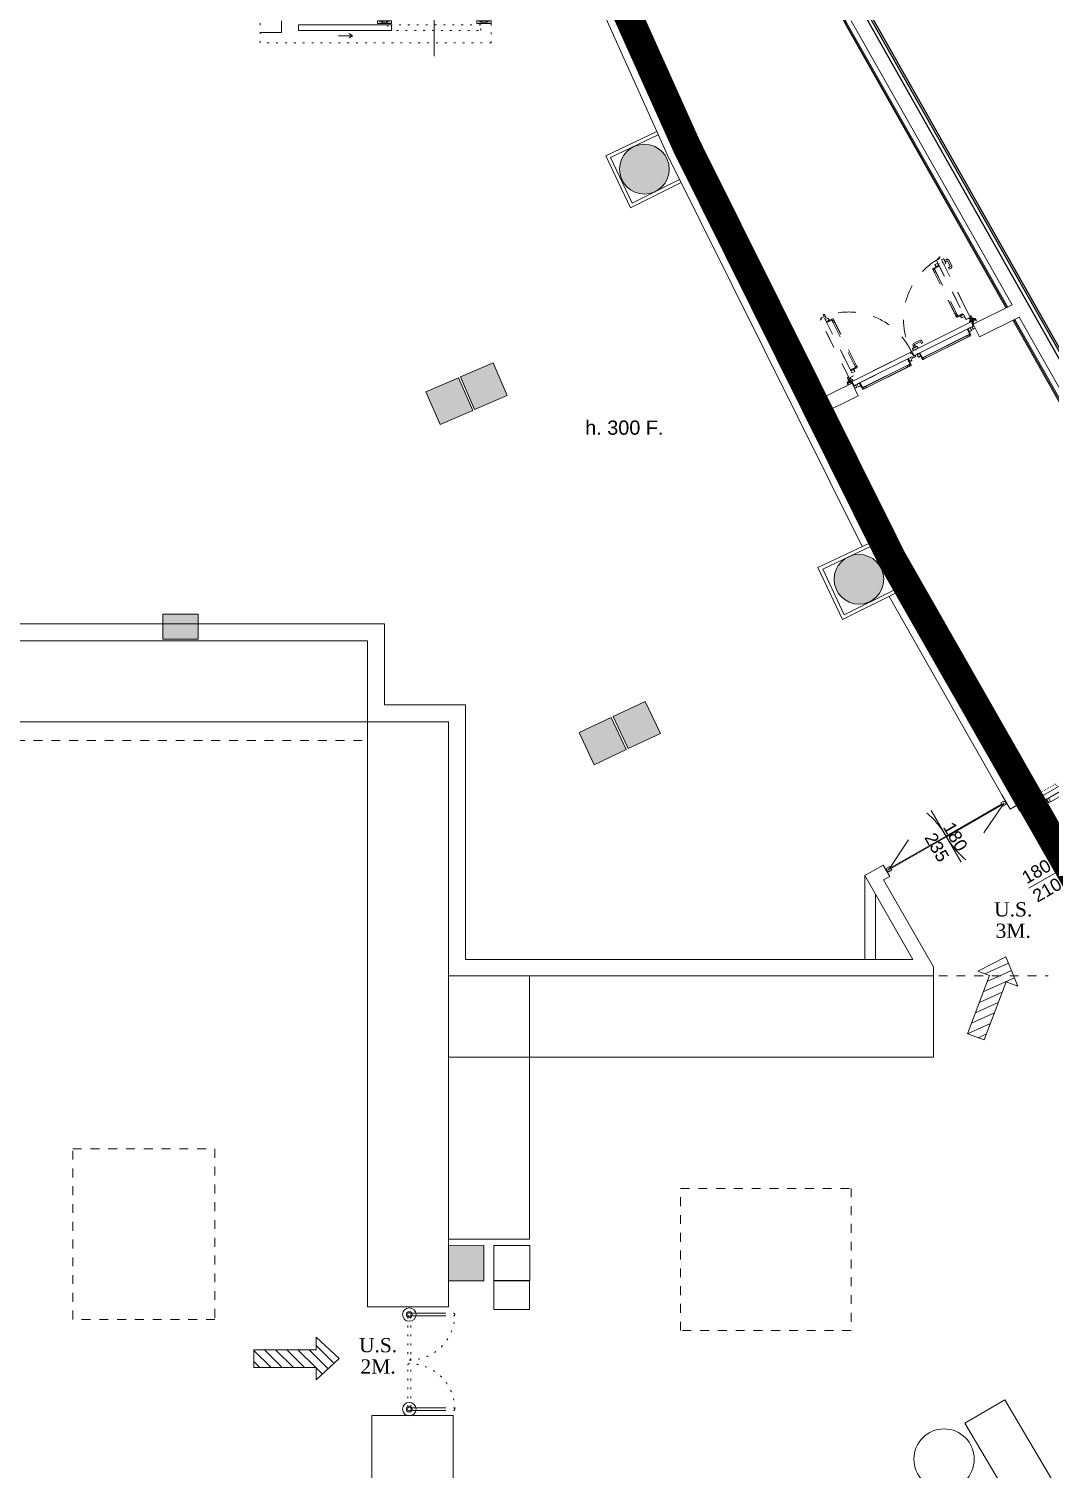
# Model space of a CAD drawing. Header units: centimetres. Extents: x 139057 to 200038, y 34824 to 80516.
# Drawn here: x 172080 to 173517, y 56038 to 58064 of the extents above; entities that cross this region are included whole.
import ezdxf
from ezdxf.enums import TextEntityAlignment as Align

# ---------------------------------------------------------------- set-up
doc = ezdxf.new("R2010")
doc.units = ezdxf.units.CM
doc.header["$LTSCALE"] = 100
for name, pattern in [('HIDDEN', [0.5, 0.25, -0.25]), ('HIDDEN3', [0.25, 0.125, -0.125]), ('HIDDEN4', [0.125, 0.025, -0.1]), ('TRATTEGGIATA', [0.75, 0.5, -0.25]), ('TRATTO-PUNTO', [1, 0.5, -0.25, 0, -0.25])]:
    doc.linetypes.add(name, pattern=pattern)
doc.layers.get('0').update_dxf_attribs({"lineweight": 0})
doc.layers.add('0.20 Cartongessi', color=70, linetype='Continuous')
doc.layers.add('_s_09_Perimetro_proprietà', color=40, linetype='Continuous')
for name, color, linetype, lineweight in [('410_STRUTTURE_001-AM_0', 7, 'Continuous', 0), ('430_TAVOLATI_001-AM_0', 3, 'Continuous', 0), ('437_RIVESTIMENTI_001-AM_0', 13, 'Continuous', 0), ('439_TESTI_SERRAMENTI_001-AM_0', 11, 'Continuous', 0), ('441_SERRAMENTI_001-AM_0', 1, 'Continuous', 0), ('446_TESTI_001-AM_0', 2, 'Continuous', 0), ('454_PROIEZIONI_001-AM_0', 61, 'Continuous', 0), ('461_LAYOUT_SCHEMATICO_001-AM_0', 11, 'Continuous', 0), ('481_SIMBOLI_VVF_001-AM_0', 7, 'Continuous', 0)]:
    doc.layers.add(name, color=color, linetype=linetype, lineweight=lineweight)
doc.styles.add('ROMANTIC', font='romantic.ttf')
doc.styles.get("Standard").update_dxf_attribs({"font": 'arial.ttf'})

# ---------------------------------------------------------------- blocks, each defined once
blk = doc.blocks.new('SALOON_180-(194)')
at = {"linetype": 'HIDDEN4', "ltscale": 20}
for p, q in [((3.8, 0), (89.6, 42.2)), ((190.2, 0), (104.4, -42.2))]:
    blk.add_line(p, q, dxfattribs=at)
for p, q in [((97, -42.2), (97, 41.8)), ((0, -2.8), (0, 2.8)), ((2.8, 0), (4.8, 0)), ((3.8, 1), (3.8, -1)), ((191.2, 0), (189.2, 0)), ((190.2, 1), (190.2, -1)), ((194, -2.8), (194, 2.8))]:
    blk.add_line(p, q)
for points in [[(7, 0.5), (7, 2.8), (2, 2.8), (0.5, 0), (2, -2.8), (7, -2.8), (7, -0.5)], [(187, 0.5), (187, 2.8), (192, 2.8), (193.5, 0), (192, -2.8), (187, -2.8), (187, -0.5)]]:
    blk.add_lwpolyline(points)
for points in [[(6, -0.5), (97, -0.5), (97, 0.5), (6, 0.5)], [(188, -0.5), (97, -0.5), (97, 0.5), (188, 0.5)]]:
    blk.add_lwpolyline(points, close=True)
for centre, start, end in [((-26.2, 0), 0, 20), ((220.2, 0), 180, 200)]:
    blk.add_arc(centre, 123.2, start, end, dxfattribs=at)
blk = doc.blocks.new('COPRITESTA1C')
for p, q in [((0, 0), (0, -10)), ((0, 0), (21, 0)), ((21, 0), (21, -15)), ((-1, -10), (-1, -20)), ((-1, -10), (0, -10)), ((-1, -20), (16, -20))]:
    blk.add_line(p, q)
at = {"linetype": 'TRATTEGGIATA', "ltscale": 10}
for p, q in [((19.5, 0), (19.5, -15)), ((-1, -18.5), (16, -18.5))]:
    blk.add_line(p, q, dxfattribs=at)
blk.add_arc((16, -15), 3.5, 270, 0, dxfattribs=at)
blk.add_arc((16, -15), 5, 270, 0)
blk = doc.blocks.new('COPRITESTA2C')
for p, q in [((0, 0), (44, 0)), ((0, 0), (0, -10)), ((44, 0), (44, -15)), ((-1, -10), (-1, -20)), ((-1, -10), (0, -10)), ((-1, -20), (39, -20))]:
    blk.add_line(p, q)
at = {"linetype": 'TRATTEGGIATA', "ltscale": 10}
for p, q in [((42.5, 0), (42.5, -15)), ((-1, -18.5), (39, -18.5))]:
    blk.add_line(p, q, dxfattribs=at)
blk.add_arc((39, -15), 5, 270, 0)
blk.add_arc((39, -15), 3.5, 270, 0, dxfattribs=at)
blk = doc.blocks.new('M10.2af_190')
at = {"linetype": 'Continuous', "ltscale": 10}
for p, q in [((-12, 0), (6, 0)), ((5, 84), (33, 84)), ((5, 82), (5, 84)), ((33, 82), (5, 82)), ((5, 6), (5, 47)), ((7, 2), (5, 5)), ((6, 47), (6, 6)), ((7, 6), (8, 3)), ((8, 50), (33, 50)), ((33, 48), (8, 48)), ((59, 46), (12, 46)), ((12, 46), (12, -4)), ((59, 45), (13, 45)), ((13, 45), (13, -5)), ((35, 51), (35, 80)), ((36, 80), (36, 51)), ((947, 46), (48, 46)), ((947, 45), (49, 45)), ((979, 68), (927, 68)), ((927, 68), (927, 48)), ((934, 48), (927, 48)), ((978, 68), (928, 68)), ((928, 68), (928, 49)), ((933, 49), (928, 49)), ((934, 54), (933, 54)), ((933, 54), (933, 49)), ((935, 62), (934, 62)), ((934, 50), (934, 62)), ((934, 54), (934, 48)), ((954, 50), (934, 50)), ((935, 51), (935, 62)), ((954, 51), (935, 51)), ((947, 46), (947, -4)), ((947, 45), (947, -5)), ((954, 20), (954, 51)), ((954, 21), (954, 50)), ((954, -3), (954, 14)), ((954, -3), (954, 14)), ((978, 68), (978, 45)), ((978, 45), (1614, 45)), ((979, 68), (979, 46)), ((979, 46), (1614, 46)), ((1554, 46), (1888, 46)), ((1554, 45), (1887, 45)), ((1864, 80), (1864, 51)), ((1865, 51), (1865, 80)), ((1895, 84), (1867, 84)), ((1867, 82), (1895, 82)), ((1867, 82), (1895, 82)), ((1892, 50), (1867, 50)), ((1867, 48), (1892, 48)), ((1887, 45), (1887, -5)), ((1888, 46), (1888, -4)), ((1894, 6), (1892, 3)), ((1893, 2), (1895, 5)), ((1894, 47), (1894, 6)), ((1912, 0), (1894, 0)), ((1895, 82), (1895, 84)), ((1895, 6), (1895, 47)), ((1913, 0), (1912, 0)), ((-59, -19), (-59, 0)), ((-59, 0), (-57, 0)), ((-57, 0), (-57, -19)), ((-56, -20), (-17, -20)), ((-17, -21), (-56, -21)), ((-15, -19), (-15, -3)), ((-14, -19), (-14, -3)), ((6, -2), (-12, -2)), ((-8, -3), (-8, -21)), ((-8, -3), (8, -3)), ((-8, -21), (194, -21)), ((-7, -4), (-7, -21)), ((-7, -4), (8, -4)), ((-7, -21), (193, -21)), ((-5, -4), (-5, -20)), ((12, -4), (-5, -4)), ((-4, -20), (-5, -20)), ((-4, -5), (-4, -20)), ((13, -5), (-4, -5)), ((8, -3), (8, -4)), ((159, -21), (967, -21)), ((159, -21), (967, -21)), ((964, -4), (947, -4)), ((964, -5), (947, -5)), ((952, -3), (967, -3)), ((952, -3), (952, -4)), ((952, -4), (967, -4)), ((975, -3), (954, -3)), ((974, -3), (954, -3)), ((964, -4), (964, -20)), ((964, -5), (964, -20)), ((964, -20), (964, -20)), ((967, -3), (967, -21)), ((967, -4), (967, -21)), ((974, -21), (974, -3)), ((1554, -21), (974, -21)), ((975, -21), (975, -3)), ((1553, -21), (975, -21)), ((1907, -21), (1089, -21)), ((1908, -21), (1540, -21)), ((1887, -5), (1904, -5)), ((1888, -4), (1905, -4)), ((1908, -3), (1893, -3)), ((1893, -3), (1893, -4)), ((1907, -4), (1893, -4)), ((1894, -2), (1912, -2)), ((1904, -5), (1904, -20)), ((1905, -4), (1905, -20)), ((1907, -4), (1907, -21)), ((1908, -3), (1908, -21)), ((1914, -19), (1914, -3)), ((1915, -19), (1915, -3)), ((1956, -20), (1917, -20)), ((1917, -21), (1956, -21)), ((1959, 0), (1957, 0)), ((1957, 0), (1957, -19)), ((1959, -19), (1959, 0))]:
    blk.add_line(p, q, dxfattribs=at)
at = {"ltscale": 10}
for p, q in [((-1, 0), (0, 0)), ((0, 1), (0, 0)), ((866, 46), (901, 46)), ((1036, 46), (1001, 46)), ((1900, 1), (1900, 0)), ((1901, 0), (1900, 0)), ((847, -21), (847, -51)), ((847, -21), (919, -21)), ((847, -21), (919, -21)), ((847, -51), (919, -51)), ((852, -56), (914, -56)), ((919, -21), (919, -51))]:
    blk.add_line(p, q, dxfattribs=at)
at = {"linetype": 'Continuous'}
for p, q in [((61, 46), (61, 90)), ((61, 46), (96, 46)), ((63, 46), (63, 89)), ((95, 46), (95, 89)), ((96, 46), (96, 90)), ((98, 58), (98, 140)), ((100, 56), (107, 56)), ((108, 150), (122, 150)), ((109, 123), (109, 116)), ((109, 58), (109, 116)), ((119, 125), (122, 125)), ((122, 150), (840, 150)), ((122, 125), (122, 150)), ((122, 125), (122, 150)), ((122, 148), (840, 148)), ((122, 148), (156, 148)), ((122, 128), (156, 128)), ((840, 127), (122, 127)), ((840, 125), (122, 125)), ((156, 128), (156, 148)), ((806, 128), (806, 148)), ((840, 148), (806, 148)), ((840, 128), (806, 128)), ((854, 150), (840, 150)), ((840, 125), (840, 150)), ((840, 125), (840, 150)), ((843, 125), (840, 125)), ((853, 123), (853, 116)), ((853, 58), (853, 116)), ((862, 56), (855, 56)), ((864, 58), (864, 140)), ((866, 46), (866, 90)), ((867, 46), (867, 89)), ((899, 46), (899, 89)), ((901, 46), (901, 90)), ((948, 31), (947, 31)), ((948, 7), (947, 7)), ((948, 31), (948, 7)), ((948, 31), (948, 31)), ((948, 27), (958, 17)), ((948, 27), (948, 27)), ((948, 17), (959, 17)), ((948, 14), (959, 14)), ((959, 17), (959, 14)), ((1001, 46), (1001, 90)), ((1003, 46), (1003, 89)), ((1035, 46), (1035, 89)), ((1036, 46), (1036, 90)), ((1038, 58), (1038, 140)), ((1040, 56), (1047, 56)), ((1048, 150), (1062, 150)), ((1049, 123), (1049, 116)), ((1049, 58), (1049, 116)), ((1059, 125), (1062, 125)), ((1780, 150), (1062, 150)), ((1062, 125), (1062, 150)), ((1062, 125), (1062, 150)), ((1780, 148), (1062, 148)), ((1062, 148), (1096, 148)), ((1062, 128), (1096, 128)), ((1062, 127), (1780, 127)), ((1062, 125), (1780, 125)), ((1096, 128), (1096, 148)), ((1780, 148), (1746, 148)), ((1746, 128), (1746, 148)), ((1780, 128), (1746, 128)), ((1794, 150), (1780, 150)), ((1780, 125), (1780, 150)), ((1780, 125), (1780, 150)), ((1783, 125), (1780, 125)), ((1793, 123), (1793, 116)), ((1793, 58), (1793, 116)), ((1802, 56), (1795, 56)), ((1804, 58), (1804, 140)), ((1806, 46), (1806, 90)), ((1841, 46), (1806, 46)), ((1807, 46), (1807, 89)), ((1839, 46), (1839, 89)), ((1841, 46), (1841, 90)), ((-24, -44), (-26, -44)), ((-25, -45), (-25, -42)), ((-25, -45), (-25, -42)), ((776, -60), (753, -60)), ((753, -60), (753, -83)), ((776, -60), (776, -83)), ((865, -90), (783, -90)), ((865, -113), (783, -113)), ((872, -57), (872, -83)), ((873, -56), (894, -56)), ((895, -57), (895, -83)), ((1924, -44), (1926, -44)), ((1925, -45), (1925, -42))]:
    blk.add_line(p, q, dxfattribs=at)
at = {"linetype": 'TRATTO-PUNTO'}
for p, q in [((883, 36), (883, 56)), ((883, -31), (883, -11))]:
    blk.add_line(p, q, dxfattribs=at)
for p, q in [((947, 42), (947, -1)), ((-37, -22), (-55, -22)), ((-55, -25), (-55, -22)), ((-37, -25), (-55, -25)), ((-37, -25), (-53, -25)), ((-53, -25), (-53, -28)), ((-38, -28), (-53, -28)), ((-36, -32), (-38, -28)), ((-33, -32), (-36, -26)), ((-34, -31), (-36, -26)), ((-34, -31), (-36, -26)), ((-30, -31), (-33, -24)), ((-20, -31), (-16, -24)), ((-17, -32), (-14, -26)), ((-17, -34), (-14, -26)), ((-17, -32), (-14, -26)), ((-15, -36), (-11, -28)), ((-13, -22), (30, -22)), ((-13, -25), (28, -25)), ((-13, -25), (30, -25)), ((-11, -28), (28, -28)), ((28, -25), (28, -28)), ((30, -25), (30, -22)), ((1913, -22), (1870, -22)), ((1872, -25), (1872, -22)), ((1913, -25), (1872, -25)), ((1913, -25), (1872, -25)), ((1872, -25), (1872, -28)), ((1912, -28), (1872, -28)), ((1915, -36), (1912, -28)), ((1917, -32), (1914, -26)), ((1918, -34), (1914, -26)), ((1917, -32), (1914, -26)), ((1920, -31), (1917, -24)), ((1930, -31), (1934, -24)), ((1933, -32), (1936, -26)), ((1934, -31), (1936, -26)), ((1934, -31), (1936, -26)), ((1937, -22), (1956, -22)), ((1937, -25), (1956, -25)), ((1937, -25), (1954, -25)), ((1937, -32), (1939, -28)), ((1939, -28), (1954, -28)), ((1954, -25), (1954, -28)), ((1956, -25), (1956, -22))]:
    blk.add_line(p, q)
at = {"linetype": 'HIDDEN', "ltscale": 10}
for p, q in [((-17, -53), (-10, -57)), ((-15, -51), (-7, -55)), ((-14, -51), (-7, -55)), ((-13, -52), (-7, -55)), ((-12, -49), (-6, -52)), ((-10, -57), (-10, -97)), ((-7, -97), (-10, -97)), ((-7, -56), (-7, -97)), ((-6, -56), (-6, -99)), ((-6, -99), (-3, -99)), ((-3, -56), (-3, -99)), ((15, -61), (-3, -61)), ((-3, -61), (-3, -262)), ((14, -62), (-2, -62)), ((-2, -62), (-2, -262)), ((14, -64), (-1, -64)), ((-1, -64), (-1, -64)), ((14, -64), (-1, -64)), ((14, -62), (14, -76)), ((14, -81), (14, -64)), ((14, -82), (14, -64)), ((15, -76), (14, -76)), ((64, -81), (14, -81)), ((63, -82), (14, -82)), ((15, -61), (15, -76)), ((63, -128), (63, -82)), ((63, -1015), (63, -117)), ((64, -127), (64, -81)), ((64, -1016), (64, -117)), ((64, -130), (64, -165)), ((64, -130), (109, -130)), ((64, -131), (108, -131)), ((64, -163), (108, -163)), ((64, -165), (109, -165)), ((74, -168), (74, -175)), ((76, -166), (158, -166)), ((76, -177), (134, -177)), ((142, -177), (134, -177)), ((144, -187), (144, -190)), ((144, -190), (168, -190)), ((144, -191), (168, -191)), ((144, -908), (144, -191)), ((146, -190), (146, -224)), ((146, -908), (146, -191)), ((166, -190), (166, -224)), ((167, -191), (167, -908)), ((168, -176), (168, -190)), ((168, -191), (168, -908)), ((1732, -174), (1732, -188)), ((1756, -188), (1732, -188)), ((1756, -189), (1732, -189)), ((1732, -189), (1732, -907)), ((1734, -188), (1734, -222)), ((1734, -189), (1734, -907)), ((1824, -164), (1742, -164)), ((1754, -188), (1754, -222)), ((1755, -907), (1755, -189)), ((1756, -185), (1756, -188)), ((1756, -907), (1756, -189)), ((1758, -175), (1766, -175)), ((1824, -175), (1766, -175)), ((1836, -128), (1791, -128)), ((1836, -163), (1791, -163)), ((1836, -129), (1792, -129)), ((1836, -161), (1792, -161)), ((1826, -166), (1826, -173)), ((1836, -81), (1886, -81)), ((1836, -415), (1836, -81)), ((1836, -128), (1836, -163)), ((1837, -82), (1887, -82)), ((1837, -414), (1837, -82)), ((1885, -61), (1903, -61)), ((1885, -61), (1885, -76)), ((1885, -76), (1886, -76)), ((1886, -62), (1902, -62)), ((1886, -62), (1886, -76)), ((1886, -64), (1902, -64)), ((1886, -81), (1886, -64)), ((1887, -64), (1902, -64)), ((1887, -82), (1887, -64)), ((1902, -62), (1902, -993)), ((1902, -64), (1902, -64)), ((1903, -61), (1903, -994)), ((1904, -56), (1904, -99)), ((1907, -97), (1904, -97)), ((1913, -49), (1906, -52)), ((1915, -51), (1907, -55)), ((1914, -51), (1907, -55)), ((1914, -52), (1907, -55)), ((1907, -56), (1907, -97)), ((1907, -56), (1907, -97)), ((1907, -97), (1910, -97)), ((1917, -53), (1910, -57)), ((1910, -57), (1910, -97)), ((-3, -228), (-3, -1036)), ((-2, -227), (-2, -1035)), ((146, -224), (166, -224)), ((1754, -222), (1734, -222)), ((1836, -989), (1836, -355)), ((1837, -990), (1837, -355)), ((-94, -933), (-94, -852)), ((-71, -933), (-71, -852)), ((-41, -822), (-64, -822)), ((-41, -845), (-64, -845)), ((-39, -940), (-64, -940)), ((-39, -963), (-64, -963)), ((-41, -845), (-41, -822)), ((-38, -921), (-38, -983)), ((-38, -941), (-38, -962)), ((-33, -916), (-33, -988)), ((-3, -916), (-33, -916)), ((-3, -988), (-33, -988)), ((-13, -952), (7, -952)), ((-3, -916), (-3, -988)), ((-3, -916), (-3, -988)), ((54, -952), (74, -952)), ((64, -934), (64, -969)), ((64, -934), (109, -934)), ((64, -936), (108, -936)), ((64, -968), (108, -968)), ((64, -969), (109, -969)), ((74, -931), (74, -924)), ((76, -922), (134, -922)), ((76, -933), (158, -933)), ((142, -922), (134, -922)), ((144, -908), (168, -908)), ((144, -909), (168, -909)), ((144, -912), (144, -909)), ((146, -909), (146, -875)), ((146, -875), (166, -875)), ((166, -909), (166, -875)), ((168, -923), (168, -909)), ((1756, -907), (1732, -907)), ((1756, -907), (1732, -907)), ((1732, -921), (1732, -907)), ((1734, -907), (1734, -873)), ((1754, -873), (1734, -873)), ((1824, -931), (1742, -931)), ((1754, -907), (1754, -873)), ((1756, -910), (1756, -907)), ((1758, -920), (1766, -920)), ((1824, -920), (1766, -920)), ((1836, -933), (1791, -933)), ((1836, -968), (1791, -968)), ((1836, -934), (1792, -934)), ((1836, -966), (1792, -966)), ((1813, -989), (1836, -989)), ((1813, -989), (1813, -1041)), ((1814, -990), (1837, -990)), ((1814, -990), (1814, -1041)), ((1826, -929), (1826, -922)), ((1836, -933), (1836, -968)), ((1902, -993), (1884, -993)), ((1884, -993), (1884, -1014)), ((1903, -994), (1885, -994)), ((1885, -994), (1885, -1015)), ((15, -1036), (-3, -1036)), ((14, -1035), (-2, -1035)), ((-1, -1033), (-1, -1032)), ((14, -1032), (-1, -1032)), ((14, -1033), (-1, -1033)), ((63, -1015), (14, -1015)), ((14, -1032), (14, -1015)), ((64, -1016), (14, -1016)), ((14, -1033), (14, -1016)), ((15, -1020), (14, -1020)), ((14, -1020), (14, -1035)), ((15, -1020), (15, -1036)), ((61, -1015), (18, -1015)), ((26, -1016), (26, -1016)), ((50, -1016), (26, -1016)), ((32, -1016), (32, -1027)), ((35, -1027), (32, -1027)), ((46, -1016), (35, -1026)), ((35, -1016), (35, -1027)), ((46, -1016), (46, -1016)), ((50, -1016), (50, -1016)), ((50, -1016), (50, -1016)), ((1813, -1041), (1833, -1041)), ((1814, -1041), (1833, -1041)), ((1832, -1034), (1820, -1034)), ((1831, -1034), (1820, -1034)), ((1820, -1034), (1820, -1034)), ((1828, -1034), (1833, -1034)), ((1828, -1034), (1828, -1035)), ((1828, -1035), (1833, -1035)), ((1884, -1014), (1831, -1014)), ((1831, -1014), (1831, -1034)), ((1885, -1015), (1832, -1015)), ((1832, -1015), (1832, -1034)), ((1833, -1034), (1833, -1041)), ((1833, -1035), (1833, -1041))]:
    blk.add_line(p, q, dxfattribs=at)
for centre, radius in [((-25, -44), 9), ((-25, -44), 7.25), ((-25, -44), 7.5), ((1925, -44), 9), ((1925, -44), 7.5), ((1925, -44), 7.25)]:
    blk.add_circle(centre, radius)
at = {"linetype": 'Continuous', "ltscale": 10}
for centre, radius, start, end in [((8, 47), 3, 90, 180), ((8, 6), 3, 180, 215), ((8, 47), 1.5, 90, 180), ((8, 6), 1.5, 180, 215), ((6, 1), 3, 270, 35), ((6, 1), 1.5, 270, 35), ((33, 80), 3, 360, 90), ((33, 80), 1.5, 0, 90), ((33, 51), 1.5, 270, 360), ((33, 51), 3, 270, 0), ((1867, 80), 3, 90, 180), ((1867, 51), 3, 180, 270), ((1867, 80), 1.5, 90, 180), ((1867, 51), 1.5, 180, 270), ((1894, 1), 3, 145, 270), ((1892, 47), 3, 0, 90), ((1892, 47), 1.5, 0, 90), ((1894, 1), 1.5, 145, 270), ((1892, 6), 1.5, 325, 0), ((1892, 6), 3, 325, 0), ((-56, -19), 3, 180, 270), ((-56, -19), 1.5, 180, 270), ((-17, -19), 3, 270, 0), ((-17, -19), 1.5, 270, 0), ((-12, -3), 3, 90, 180), ((-12, -3), 1.5, 90, 180), ((1912, -3), 3, 0, 90), ((1912, -3), 1.5, 0, 90), ((1917, -19), 3, 180, 270), ((1917, -19), 1.5, 180, 270), ((1956, -19), 1.5, 270, 0), ((1956, -19), 3, 270, 360)]:
    blk.add_arc(centre, radius, start, end, dxfattribs=at)
at = {"linetype": 'Continuous'}
for centre, radius, start, end in [((79, 15), 77.6, 76.9604, 103.0396), ((79, 15), 76.1, 77.8569, 102.1431), ((108, 140), 10, 90, 180), ((100, 58), 2, 180, 270), ((107, 58), 2, 270, 0), ((119, 123), 10, 90, 180), ((119, 116), 10, 90, 180), ((843, 123), 10, 0, 90), ((843, 116), 10, 0, 90), ((855, 58), 2, 180, 270), ((854, 140), 10, 0, 90), ((862, 58), 2, 270, 0), ((883, 15), 77.6, 76.9604, 103.0396), ((883, 15), 76.1, 77.8569, 102.1431), ((1019, 15), 77.6, 76.9604, 103.0396), ((1019, 15), 76.1, 77.8569, 102.1431), ((1048, 140), 10, 90, 180), ((1040, 58), 2, 180, 270), ((1047, 58), 2, 270, 0), ((1059, 123), 10, 90, 180), ((1059, 116), 10, 90, 180), ((1783, 123), 10, 0, 90), ((1783, 116), 10, 0, 90), ((1795, 58), 2, 180, 270), ((1794, 140), 10, 0, 90), ((1802, 58), 2, 270, 0), ((1823, 15), 77.6, 76.9604, 103.0396), ((1823, 15), 76.1, 77.8569, 102.1431), ((783, -83), 30, 180, 270), ((783, -83), 7, 180, 270), ((865, -83), 30, 270, 0), ((865, -83), 7, 270, 0), ((873, -57), 1, 90, 180), ((894, -57), 1, 0, 90)]:
    blk.add_arc(centre, radius, start, end, dxfattribs=at)
for centre, radius, start, end in [((-37, -26), 4, 25.7983, 90), ((-37, -26), 1, 25.7983, 90), ((-37, -26), 0.8, 25.7983, 90), ((-25, -44), 12.5, 156.6025, 108.12), ((-44, -35), 8, 336.6025, 25.7983), ((-44, -35), 11, 336.6025, 25.7983), ((-25, -44), 9.5, 156.6025, 108.12), ((-29, -31), 4, 205.7983, 288.12), ((-29, -31), 1, 205.7983, 288.12), ((-21, -31), 1, 251.88, 334.2017), ((-21, -31), 4, 318.9946, 334.2017), ((-13, -26), 4, 90, 154.2017), ((-13, -26), 1, 90, 154.2017), ((-13, -26), 0.8, 90, 154.2017), ((1913, -26), 4, 25.7983, 90), ((1913, -26), 0.8, 25.7983, 90), ((1913, -26), 1, 25.7983, 90), ((1925, -44), 12.5, 71.88, 23.3975), ((1925, -44), 9.5, 71.88, 23.3975), ((1921, -31), 4, 205.7983, 221.0054), ((1921, -31), 1, 205.7983, 288.12), ((1929, -31), 4, 251.88, 334.2017), ((1929, -31), 1, 251.88, 334.2017), ((1944, -35), 11, 154.2017, 203.3975), ((1937, -26), 4, 90, 154.2017), ((1937, -26), 0.8, 90, 154.2017), ((1937, -26), 1, 90, 154.2017), ((1944, -35), 8, 154.2017, 203.3975)]:
    blk.add_arc(centre, radius, start, end)
at = {"linetype": 'HIDDEN', "ltscale": 10}
for centre, radius, start, end in [((-12, -48), 4, 228.9946, 244.2017), ((-12, -48), 1, 161.88, 244.2017), ((-7, -56), 0.8, 0, 64.2017), ((-7, -56), 1, 0, 64.2017), ((-7, -56), 4, 0, 64.2017), ((-25, -44), 976, 275.2312, 1.292), ((76, -168), 2, 90, 180), ((76, -175), 2, 180, 270), ((34, -147), 76.1, 347.8569, 12.1431), ((34, -147), 77.6, 346.9604, 13.0396), ((134, -187), 10, 0, 90), ((142, -187), 10, 0, 90), ((158, -176), 10, 0, 90), ((1925, -44), 972, 178.7028, 267.6416), ((1742, -174), 10, 90, 180), ((1758, -185), 10, 90, 180), ((1766, -185), 10, 90, 180), ((1867, -145), 77.6, 166.9604, 193.0396), ((1867, -145), 76.1, 167.8569, 192.1431), ((1824, -166), 2, 0, 90), ((1824, -173), 2, 270, 0), ((1908, -56), 4, 115.7983, 180), ((1908, -56), 1, 115.7983, 180), ((1908, -56), 0.8, 115.7983, 180), ((1912, -48), 1, 295.7983, 18.12), ((1912, -48), 4, 295.7983, 311.0054), ((-64, -852), 30, 90, 180), ((-64, -933), 30, 180, 270), ((-64, -852), 7, 90, 180), ((-64, -933), 7, 180, 270), ((-39, -941), 1, 0, 90), ((-39, -962), 1, 270, 0), ((-33, -921), 5, 90, 180), ((-33, -983), 5, 180, 270), ((76, -924), 2, 90, 180), ((76, -931), 2, 180, 270), ((34, -952), 76.1, 347.8569, 12.1431), ((34, -952), 77.6, 346.9604, 13.0396), ((134, -912), 10, 270, 0), ((142, -912), 10, 270, 0), ((158, -923), 10, 270, 0), ((1742, -921), 10, 180, 270), ((1758, -910), 10, 180, 270), ((1766, -910), 10, 180, 270), ((1867, -950), 77.6, 166.9604, 193.0396), ((1867, -950), 76.1, 167.8569, 192.1431), ((1824, -922), 2, 0, 90), ((1824, -929), 2, 270, 0)]:
    blk.add_arc(centre, radius, start, end, dxfattribs=at)
at = {"ltscale": 10}
for centre, start, end in [((852, -51), 180, 270), ((914, -51), 270, 0)]:
    blk.add_arc(centre, 5, start, end, dxfattribs=at)
at = {"linetype": 'Continuous', "ltscale": 10, "xscale": -1}
for name, p in [('COPRITESTA1C', (-38, -21)), ('COPRITESTA2C', (1913, -22))]:
    blk.add_blockref(name, p, dxfattribs=at)
at = {"linetype": 'HIDDEN', "ltscale": 10, "rotation": 270}
blk.add_blockref('COPRITESTA2C', (-3, -56), dxfattribs=at)
at = {"linetype": 'Continuous', "ltscale": 10}
for name, p in [('COPRITESTA2C', (-12, -22)), ('COPRITESTA1C', (1938, -21))]:
    blk.add_blockref(name, p, dxfattribs=at)
at = {"linetype": 'HIDDEN', "ltscale": 10, "xscale": -1, "rotation": 90}
blk.add_blockref('COPRITESTA2C', (1904, -56), dxfattribs=at)
blk = doc.blocks.new('PORTA-[REI-US]-SISTI-180')
for p, q in [((-2.9, 97.3), (-2.9, 102.7)), ((-2.9, 102.7), (-1.8, 102.7)), ((-1.8, 12.6), (-1.8, 108.7)), ((-1.8, 102.7), (-1.8, 100)), ((-1.5, 109), (0, 109)), ((0.3, 108.7), (0.3, 106.8)), ((0.6, 106.7), (3.1, 106.7)), ((0.6, 106.5), (0.6, 106.7)), ((0.6, 106.5), (4.2, 106.5)), ((1.1, 108), (1.4, 108)), ((1.1, 106.7), (1.1, 108)), ((2.6, 106.7), (1.4, 108)), ((1.4, 108), (1.4, 106.7)), ((3.1, 106.7), (3.1, 106.5)), ((4.5, 106.2), (4.5, 9.7)), ((4.5, 102.7), (4.5, 100)), ((4.5, 102.7), (10.5, 102.7)), ((10.5, 102.7), (10.5, 13.3)), ((100.5, -71), (100.5, 109)), ((190.5, 102.7), (196.5, 102.7)), ((190.5, 13.3), (190.5, 102.7)), ((194.7, 112.5), (194.7, 103.6)), ((194.9, 112.5), (194.9, 110.8)), ((196.6, 112.8), (195, 112.8)), ((196.6, 112.7), (195, 112.7)), ((196.9, 110.7), (195, 110.7)), ((195, 103.3), (196.5, 103.3)), ((196.5, 103.3), (196.5, 105)), ((196.5, 105), (196.5, 12.6)), ((196.6, 112.8), (196.6, 112.7)), ((196.8, 105.3), (201.1, 105.3)), ((201.1, 105.3), (196.8, 105.3)), ((197.2, 109.7), (197.2, 110.4)), ((201.1, 109.7), (197.2, 109.7)), ((201.4, 105.6), (201.4, 109.4)), ((201.4, 107.5), (201.4, 105.6)), ((203.2, 107.8), (201.7, 107.8)), ((203.5, 12.6), (203.5, 107.5)), ((-9.8, 88.5), (-9.8, 98.8)), ((-7.5, 101.1), (-2.9, 101.1)), ((-7.5, 98.3), (-7.5, 89)), ((-4, 86.2), (-7.5, 86.2)), ((-2.9, 98.8), (-7, 98.8)), ((-7, 88.5), (-4, 88.5)), ((-4, 88.5), (-4, 86.2)), ((-2.9, 101.1), (-2.9, 100)), ((-2.9, 100), (-2.9, 98.8)), ((-1.8, 97.3), (-2.9, 97.3)), ((-1.8, 100), (-1.8, 97.3)), ((4.5, 100), (4.5, 97.3)), ((4.5, 99.7), (10.5, 99.7)), ((190.5, 99.7), (196.5, 99.7)), ((-5.3, 0), (-5.3, 2.5)), ((-5.3, 2.5), (-1.3, 2.5)), ((-3.8, 0), (-5.3, 0)), ((-5, 2.2), (-5, 0.2)), ((-1.5, 2.2), (-5, 2.2)), ((-5, 0.2), (-3.8, 0.2)), ((-2.8, 12), (-4.8, 5)), ((-4.8, 5), (-4.3, 5.5)), ((-4.8, 3.5), (-4.8, 5)), ((-4.8, 2.5), (-4.8, 5)), ((-4.4, 4.2), (-2.8, 4.2)), ((-4.3, 5.5), (-2.8, 5.5)), ((-3.8, 0), (-3.8, 0.2)), ((-3.5, 5), (-3.5, 3.5)), ((-3.5, 4), (-3.5, 4.5)), ((-1.8, 12), (-2.8, 12)), ((-2.8, 5.5), (-2.3, 5)), ((-2.3, 5.5), (-2.3, 7)), ((-2.3, 5), (-2.3, 2.5)), ((-2.3, 2.5), (-2.3, 3.6)), ((-1.8, 13.3), (-1.8, 7.3)), ((-1.8, 7.5), (-1.8, 12)), ((-1.5, 7), (0, 7)), ((-1.5, 0), (-1.5, 2.2)), ((0, 0), (-1.5, 0)), ((-1.3, 2.5), (-1.3, 0.2)), ((-1.3, 0.2), (0.2, 0.2)), ((0, -5.8), (0, 0)), ((0.2, 0.2), (0.2, -5.7)), ((0.3, 7.3), (0.3, 9.1)), ((0.6, 9.4), (4.2, 9.4)), ((4.5, 16.3), (10.5, 16.3)), ((4.5, 13.3), (10.5, 13.3)), ((190.5, 16.3), (196.5, 16.3)), ((190.5, 13.3), (196.5, 13.3)), ((196.5, 9.7), (196.5, 13.3)), ((201.1, 9.4), (196.8, 9.4)), ((203, 0.2), (200.7, 0.2)), ((200.7, 0.2), (200.7, -5.7)), ((201, 0), (203, 0)), ((201.4, 7.3), (201.4, 9.1)), ((201.5, 0), (203.2, 0)), ((203.2, 7), (201.7, 7)), ((207, 2.5), (203, 2.5)), ((203, 2.5), (203, 0.2)), ((203.2, 2.2), (206.7, 2.2)), ((203.2, 0), (203.2, 2.2)), ((203.5, 13.3), (203.5, 7.3)), ((203.5, 7.5), (203.5, 12)), ((203.5, 12), (204.5, 12)), ((206.9, 4.2), (203.5, 4.2)), ((204, 5.5), (204, 7)), ((204.5, 5.5), (204, 5)), ((204, 5), (204, 2.5)), ((204, 2.5), (204, 3.6)), ((204.5, 12), (206.5, 5)), ((206, 5.5), (204.5, 5.5)), ((205.2, 6.1), (205.2, 2.7)), ((206.7, 0.2), (205.5, 0.2)), ((205.5, 0), (205.5, 0.2)), ((205.5, 0), (206.7, 0)), ((205.5, 0), (207, 0)), ((206.5, 5), (206, 5.5)), ((206.5, 3.5), (206.5, 5)), ((206.5, 2.5), (206.5, 5)), ((206.7, 2.2), (206.7, 0.2)), ((207, 0), (207, 2.5)), ((0, -8.6), (0.1, -8.6)), ((0, -8.6), (0, -9.7)), ((0.1, -9.7), (0.1, -8.6)), ((0.3, -5.8), (2.1, -5.8)), ((2.2, -6.1), (0.2, -6.1)), ((0.3, -9.8), (2.3, -9.8)), ((2.3, -10), (0.3, -10)), ((2, -3.9), (0.5, -3.9)), ((2.5, -9.7), (2.5, -5.8)), ((2.6, -4.4), (2.6, -9.7)), ((198.3, -4.4), (198.3, -9.7)), ((198.5, -9.7), (198.5, -5.8)), ((200.7, -9.8), (198.6, -9.8)), ((198.6, -10), (200.7, -10)), ((198.7, -5.7), (198.7, -4.1)), ((198.7, -6.1), (200.7, -6.1)), ((200.6, -5.8), (198.8, -5.8)), ((199, -3.9), (200.5, -3.9)), ((200.7, -5.6), (200.7, -5.6)), ((201, -8.6), (200.8, -8.6)), ((200.8, -9.7), (200.8, -8.6)), ((201, -5.8), (201, 0)), ((201, -8.6), (201, -9.7))]:
    blk.add_line(p, q)
at = {"linetype": 'HIDDEN4', "ltscale": 0.2}
for points in [[(-1.8, 11.1), (-6.8, 11.1), (-6.8, 35.1), (-1.8, 35.1)], [(203.5, 11.1), (208.5, 11.1), (208.5, 35.1), (203.5, 35.1)]]:
    blk.add_lwpolyline(points, dxfattribs=at)
for points in [[(2.2, -5.7), (2.2, -4.1), (2.6, -4.1), (2.6, -8.4)], [(198.7, -4.1), (198.3, -4.1), (198.3, -8.4)]]:
    blk.add_lwpolyline(points)
for centre, radius, start, end in [((-1.5, 108.7), 0.3, 90, 180), ((0, 108.7), 0.3, 0, 90), ((0.6, 106.8), 0.3, 180, 270), ((4.2, 106.2), 0.3, 0, 90), ((195, 112.5), 0.3, 90, 180), ((195, 103.6), 0.3, 180, 270), ((195, 112.5), 0.15, 90, 180), ((195, 110.8), 0.15, 180, 270), ((196.8, 105), 0.3, 90, 180), ((196.8, 105), 0.3, 90, 180), ((196.9, 110.4), 0.3, 0, 90), ((201.1, 109.4), 0.3, 0, 90), ((201.1, 105.6), 0.3, 270, 0), ((201.1, 105.6), 0.3, 270, 0), ((201.7, 107.5), 0.3, 90, 180), ((203.2, 107.5), 0.3, 0, 90), ((-7.5, 98.8), 2.3, 90, 180), ((-7.5, 88.5), 2.3, 180, 270), ((-7, 98.3), 0.5, 90, 180), ((-7, 89), 0.5, 180, 270), ((-1.8, 7), 0.5, 90, 180), ((-1.5, 7.3), 0.3, 180, 270), ((0, 7.3), 0.3, 270, 0), ((0.6, 9.1), 0.3, 90, 180), ((4.2, 9.7), 0.3, 270, 0), ((196.8, 9.7), 0.3, 180, 270), ((201.1, 9.1), 0.3, 0, 90), ((201.7, 7.3), 0.3, 180, 270), ((203.2, 7.3), 0.3, 270, 0), ((203.5, 7), 0.5, 0, 90), ((0.2, -5.8), 0.25, 180, 270), ((0.3, -9.7), 0.3, 180, 270), ((0.3, -9.7), 0.15, 180, 270), ((0.3, -5.7), 0.1, 180, 270), ((0.5, -4.2), 0.25, 90, 180), ((2, -4.2), 0.25, 0, 90), ((2.1, -5.7), 0.1, 270, 0), ((2.2, -5.8), 0.25, 270, 0), ((2.3, -9.7), 0.3, 270, 0), ((2.3, -9.7), 0.15, 270, 0), ((198.6, -9.7), 0.3, 180, 270), ((198.7, -5.8), 0.25, 180, 270), ((198.6, -9.7), 0.15, 180, 270), ((198.8, -5.7), 0.1, 180, 270), ((199, -4.2), 0.25, 90, 180), ((200.5, -4.2), 0.25, 0, 90), ((200.6, -5.7), 0.1, 270, 0), ((200.7, -5.8), 0.25, 270, 0), ((200.7, -9.7), 0.3, 270, 0), ((200.7, -9.7), 0.15, 270, 0)]:
    blk.add_arc(centre, radius, start, end)
at = {"linetype": 'HIDDEN4'}
for centre, start, end in [((-8.9, 0), 0, 85.3534), ((209.9, 0), 97.9416, 180)]:
    blk.add_arc(centre, 109.4, start, end, dxfattribs=at)
blk = doc.blocks.new('PORTA-CELLA_SCORR-120')
at = {"linetype": 'HIDDEN4', "ltscale": 20}
for p, q in [((-155, -16.5), (-155, 0)), ((-185, -16.5), (-155, -16.5))]:
    blk.add_line(p, q, dxfattribs=at)
for points in [[(60, 40), (60, -50)], [(-75, -21), (-55, -21), (-60, -18)], [(-55, -21), (-60, -24)]]:
    blk.add_lwpolyline(points)
at = {"linetype": 'HIDDEN4'}
blk.add_lwpolyline([(140, -4), (140, -31), (-185, -31), (-185, 0)], dxfattribs=at)
at = {"linetype": 'Continuous'}
for points in [[(0, 0), (-20, -4)], [(0, -4), (-20, 0)], [(120, 0), (140, -4)], [(120, -4), (140, 0)]]:
    blk.add_lwpolyline(points, dxfattribs=at)
for points in [[(0, 0), (-20, 0), (-20, -4), (0, -4)], [(120, 0), (140, 0), (140, -4), (120, -4)]]:
    blk.add_lwpolyline(points, close=True, dxfattribs=at)
blk.add_lwpolyline([(0, -13.5), (-131, -13.5), (-131, -5.5), (0, -5.5)], close=True)
at = {"linetype": 'HIDDEN4'}
blk.add_lwpolyline([(-5.5, -13.5), (125.5, -13.5), (125.5, -5.5), (-5.5, -5.5)], close=True, dxfattribs=at)
blk = doc.blocks.new('FRECCIA US ORIZZONTALE')
h = blk.add_hatch()
h.set_pattern_fill('ANSI31', color=256, scale=7, style=0)
h.set_pattern_definition([(45, (-5619.863, -3114.928), (-15.71545, 15.71545), [])])
h.paths.add_polyline_path([(0, 0), (-60, 65), (-25, 65), (-25, 240), (25, 240), (25, 65), (60, 65)])
blk.add_lwpolyline([(0, 0), (-60, 65), (-25, 65), (-25, 240), (25, 240), (25, 65), (60, 65)], close=True)
blk = doc.blocks.new('US')
at = {"rotation": 270}
blk.add_blockref('FRECCIA US ORIZZONTALE', (50, 0), dxfattribs=at)
blk = doc.blocks.new('CANCELLETTO US 2M')
at = {"linetype": 'HIDDEN4'}
for points in [[(3, 2), (62, 2)], [(130, 2), (71, 2)], [(3, -2), (62, -2)], [(130, -2), (71, -2)]]:
    blk.add_lwpolyline(points, dxfattribs=at)
at = {"linetype": 'HIDDEN4', "ltscale": 20, "flags": 128}
for points in [[(-2, -1.5), (-2, -62)], [(2, -1.5), (2, -62)], [(131, -1.5), (131, -62)], [(135, -1.5), (135, -62)]]:
    blk.add_lwpolyline(points, dxfattribs=at)
for centre, radius in [((0, 0), 9.5), ((0, 0), 4), ((0, 0), 2.5), ((133, 0), 9.5), ((133, 0), 4), ((133, 0), 2.5)]:
    blk.add_circle(centre, radius)
at = {"linetype": 'HIDDEN4'}
for centre, start, end in [((0, 0), 270, 0), ((133, 0), 180, 270)]:
    blk.add_arc(centre, 64, start, end, dxfattribs=at)
at = {"linetype": 'HIDDEN4', "extrusion": (0, 0, -1)}
for centre, start, end in [((-62, 0), 90, 270), ((-71, 0), 270, 90)]:
    blk.add_arc(centre, 2, start, end, dxfattribs=at)
at = {"linetype": 'HIDDEN4', "ltscale": 20}
for centre in [(0, -62), (133, -62)]:
    blk.add_arc(centre, 2, 180, 0, dxfattribs=at)

msp = doc.modelspace()

# ---------------------------------------------------------------- hatches: boundary and pattern name
at = {"layer": '410_STRUTTURE_001-AM_0'}
h = msp.add_hatch(color=256, dxfattribs=at)
edge = h.paths.add_edge_path()
edge.add_arc((172946, 57866.3), 35, 0, 360)
h = msp.add_hatch(color=256, dxfattribs=at)
h.paths.add_polyline_path([(172707.2, 57528.2), (172753.1, 57548), (172733.3, 57593.9), (172687.4, 57574.2)])
h.paths.add_polyline_path([(172707.2, 57528.2), (172753.1, 57548), (172733.3, 57593.9), (172687.4, 57574.2)])
h.paths.add_polyline_path([(172658.5, 57507.3), (172704.4, 57527.1), (172684.6, 57573), (172638.7, 57553.2)])
h = msp.add_hatch(color=256, dxfattribs=at)
h.paths.add_polyline_path([(172707.2, 57528.2), (172753.1, 57548), (172733.3, 57593.9), (172687.4, 57574.2)])
h.paths.add_polyline_path([(172707.2, 57528.2), (172753.1, 57548), (172733.3, 57593.9), (172687.4, 57574.2)])
h.paths.add_polyline_path([(172658.5, 57507.3), (172704.4, 57527.1), (172684.6, 57573), (172638.7, 57553.2)])
h = msp.add_hatch(color=256, dxfattribs=at)
h.paths.add_polyline_path([(172707.2, 57528.2), (172753.1, 57548), (172733.3, 57593.9), (172687.4, 57574.2)])
h.paths.add_polyline_path([(172707.2, 57528.2), (172753.1, 57548), (172733.3, 57593.9), (172687.4, 57574.2)])
for points in [[(172707.2, 57528.2), (172753.1, 57548), (172733.3, 57593.9), (172687.4, 57574.2)], [(172707.2, 57528.2), (172753.1, 57548), (172733.3, 57593.9), (172687.4, 57574.2)], [(172268.3, 57205.3), (172318.3, 57205.3), (172318.3, 57240.3), (172268.3, 57240.3)], [(172923.4, 57051.3), (172968.6, 57072.6), (172947.2, 57117.8), (172902, 57096.5)], [(172670.3, 56302.8), (172670.3, 56352.8), (172720.3, 56352.7), (172720.3, 56302.7)]]:
    msp.add_hatch(color=256, dxfattribs=at).paths.add_polyline_path(points)
h = msp.add_hatch(color=256, dxfattribs=at)
h.paths.add_polyline_path([(172707.2, 57528.2), (172753.1, 57548), (172733.3, 57593.9), (172687.4, 57574.2)])
h.paths.add_polyline_path([(172707.2, 57528.2), (172753.1, 57548), (172733.3, 57593.9), (172687.4, 57574.2)])
h = msp.add_hatch(color=256, dxfattribs=at)
edge = h.paths.add_edge_path()
edge.add_arc((173247.9, 57289.5), 35, 0, 360)
h = msp.add_hatch(color=256, dxfattribs=at)
h.paths.add_polyline_path([(172923.4, 57051.3), (172968.6, 57072.6), (172947.2, 57117.8), (172902, 57096.5)])
h.paths.add_polyline_path([(172923.4, 57051.3), (172968.6, 57072.6), (172947.2, 57117.8), (172902, 57096.5)])
h.paths.add_polyline_path([(172875.4, 57028.6), (172920.6, 57050), (172899.3, 57095.2), (172854.1, 57073.8)])

# ---------------------------------------------------------------- linework, layer by layer
at = {"layer": '0.20 Cartongessi'}
for p, q in [((173578.9, 57512.4, 0), (173254.6, 58085, 0)), ((173261.3, 58088.4, 0), (173581.3, 57523.3, 0))]:
    msp.add_line(p, q, dxfattribs=at)
at = {"layer": '0.20 Cartongessi', "color": 8}
msp.add_line((173259.1, 58087.2, 0), (173580.5, 57519.7, 0), dxfattribs=at)
at = {"layer": '410_STRUTTURE_001-AM_0', "elevation": 0}
for points in [[(172707.2, 57528.2), (172753.1, 57548), (172733.3, 57593.9), (172687.4, 57574.2)], [(172707.2, 57528.2), (172753.1, 57548), (172733.3, 57593.9), (172687.4, 57574.2)], [(172707.2, 57528.2), (172753.1, 57548), (172733.3, 57593.9), (172687.4, 57574.2)], [(172707.2, 57528.2), (172753.1, 57548), (172733.3, 57593.9), (172687.4, 57574.2)], [(172658.5, 57507.3), (172704.4, 57527.1), (172684.6, 57573), (172638.7, 57553.2)], [(172658.5, 57507.3), (172704.4, 57527.1), (172684.6, 57573), (172638.7, 57553.2)], [(172268.3, 57205.3), (172318.3, 57205.3), (172318.3, 57240.3), (172268.3, 57240.3)], [(172923.4, 57051.3), (172968.6, 57072.6), (172947.2, 57117.8), (172902, 57096.5)], [(172923.4, 57051.3), (172968.6, 57072.6), (172947.2, 57117.8), (172902, 57096.5)], [(172875.4, 57028.6), (172920.6, 57050), (172899.3, 57095.2), (172854.1, 57073.8)], [(172670.3, 56302.8), (172670.3, 56352.8), (172720.3, 56352.7), (172720.3, 56302.7)]]:
    msp.add_lwpolyline(points, close=True, dxfattribs=at)
at = {"layer": '410_STRUTTURE_001-AM_0'}
for centre in [(172946, 57866.3, 0), (173247.9, 57289.5, 0)]:
    msp.add_circle(centre, 35, dxfattribs=at)
at = {"layer": '430_TAVOLATI_001-AM_0'}
for p, q in [((172978.6, 57885.8, 0), (172721.9, 58457.8, 0)), ((173578.9, 57512.4, 0), (173255.1, 58084, 0)), ((173463.5, 57675.5, 0), (173237.2, 58075, 0)), ((173252.6, 57335.6, 0), (172978.6, 57885.8, 0)), ((173408.6, 57648.3, 0), (173463.5, 57675.5, 0)), ((173417.4, 57630.4, 0), (173473.3, 57658.1, 0)), ((173562.5, 57500.7, 0), (173473.3, 57658.1, 0)), ((173417.4, 57630.4, 0), (173408.6, 57648.4, 0)), ((173449.2, 56986.2, 0), (173290.4, 57265.3, 0)), ((171952.7, 57226.8, 0), (172580.2, 57226.8, 0)), ((172580.2, 57226.8, 0), (172580.2, 57112.8, 0)), ((171916.2, 57202.8, 0), (172556.2, 57202.8, 0)), ((172556.2, 57202.8, 0), (172556.2, 57088.8, 0)), ((172580.2, 57112.8, 0), (172694.2, 57112.8, 0)), ((172694.2, 57112.8, 0), (172694.2, 56754.6, 0)), ((172556.2, 57088.8, 0), (172670.2, 57088.8, 0)), ((172670.2, 56731.6, 0), (172670.2, 57088.8, 0)), ((173460.6, 56966.2, 0), (173449.2, 56986.2, 0)), ((173460.6, 56966.2, 0), (173469.7, 56971.4, 0)), ((173491.4, 56973.7, 0), (173474, 56963.7, 0)), ((173282.1, 56887.6, 0), (173256.1, 56872.7, 0)), ((173291.3, 56871.6, 0), (173282.1, 56887.6, 0)), ((173323.9, 56754.6, 0), (173256.1, 56872.7, 0)), ((173256.1, 56872.7, 0), (173256.1, 56754.6, 0)), ((173291.3, 56871.6, 0), (173282.6, 56866.6, 0)), ((173352.7, 56744.5, 0), (173282.6, 56866.6, 0)), ((173271.1, 56846.6, 0), (173271.1, 56754.6, 0)), ((172694.2, 56754.6, 0), (173323.9, 56754.6, 0)), ((173352.7, 56731.6, 0), (173352.7, 56744.5, 0)), ((172670.2, 56731.6, 0), (173352.7, 56731.6, 0))]:
    msp.add_line(p, q, dxfattribs=at)
at = {"layer": '430_TAVOLATI_001-AM_0', "elevation": 0}
for points in [[(173474, 56963.7), (173277, 57309), (172987.7, 57890.1), (172727.6, 58469.5)], [(173184.9, 57538.9), (173005.7, 57898.6), (172745.8, 58477.6)], [(173184.9, 57538.9), (173238.2, 57565.5), (173247, 57547.7), (173193.7, 57521.1)], [(173491.4, 56973.7), (173294.7, 57318.4), (173193.7, 57521.1)]]:
    msp.add_lwpolyline(points, dxfattribs=at)
at = {"layer": '437_RIVESTIMENTI_001-AM_0'}
for p, q in [((172891.8, 57885.1, 0), (172963.6, 57919.3, 0)), ((172898.4, 57882.7, 0), (172965.6, 57914.7, 0)), ((172891.8, 57885.1, 0), (172926.6, 57812, 0)), ((172898.4, 57882.7, 0), (172928.9, 57818.7, 0)), ((172926.6, 57812, 0), (172997.7, 57847.4, 0)), ((172928.9, 57818.7, 0), (172995.5, 57851.9, 0)), ((173409.4, 57648.7, 0), (173407.6, 57652.3, 0)), ((173190.2, 57305.9, 0), (173261.9, 57340, 0)), ((173196.9, 57303.6, 0), (173264, 57335.5, 0)), ((173190.2, 57305.9, 0), (173225, 57232.8, 0)), ((173196.9, 57303.6, 0), (173227.3, 57239.5, 0)), ((173225, 57232.8, 0), (173299.4, 57269.8, 0)), ((173227.3, 57239.5, 0), (173296.9, 57274.2, 0)), ((172670.2, 56731.6, 0), (172670.2, 56727.6, 0))]:
    msp.add_line(p, q, dxfattribs=at)
at = {"layer": '437_RIVESTIMENTI_001-AM_0', "elevation": 0}
for points in [[(173454.5, 57671.1), (173228.3, 58070.5), (172995.2, 58590.6)], [(173455.8, 57671.8), (173229.6, 58071.2), (172997.2, 58589.8), (173005, 58593.3)], [(173457.2, 57672.4), (173231, 58071.8), (172999.2, 58589.1), (173005.6, 58591.9)], [(173193, 57542.9), (173013.9, 57902.5), (172754, 58481.3)], [(173191.6, 57542.2), (173012.5, 57901.8), (172766, 58451.1)], [(173194.3, 57543.6), (173015.2, 57903.1), (172768.7, 58452.3)], [(173596.6, 57434.7), (173556.5, 57491.1), (173464.4, 57653.7)], [(173597.8, 57435.5), (173557.7, 57491.9), (173465.7, 57654.3)], [(173599, 57436.4), (173559, 57492.7), (173467.1, 57655)], [(173498, 56977.3), (173301.3, 57322), (173200.4, 57524.5)], [(173499.3, 56978), (173302.6, 57322.7), (173201.8, 57525.2)], [(173497.5, 56984.2), (173303.9, 57323.4), (173203.1, 57525.8)]]:
    msp.add_lwpolyline(points, dxfattribs=at)
at = {"layer": '454_PROIEZIONI_001-AM_0', "linetype": 'HIDDEN3', "elevation": 0}
for points in [[(167287.2, 55652), (167287.2, 56823), (169236.6, 56823), (169236.6, 57062.8), (172556.2, 57062.8)], [(173360.1, 56731.6), (173514.4, 56731.6)]]:
    msp.add_lwpolyline(points, dxfattribs=at)
at = {"layer": '461_LAYOUT_SCHEMATICO_001-AM_0', "elevation": 0}
for points in [[(172670.2, 57088.8), (171921.2, 57088.8), (171921.2, 57202.8), (172556.2, 57202.8), (172556.2, 57088.8)], [(172670.2, 57088.8), (172670.2, 56266.3), (172556.2, 56266.3), (172556.2, 57088.8)], [(173352.7, 56617.6), (172670.2, 56617.6), (172670.2, 56361.3), (172784.2, 56361.3), (172784.2, 56731.6)], [(173352.7, 56617.6), (173352.7, 56731.6), (172784.2, 56731.6)]]:
    msp.add_lwpolyline(points, dxfattribs=at)
at = {"layer": '461_LAYOUT_SCHEMATICO_001-AM_0', "linetype": 'HIDDEN3', "elevation": 0}
for points in [[(172141.7, 56488.4), (172341.7, 56488.4), (172341.7, 56248.4), (172141.7, 56248.4)], [(172997, 56432.8), (173237, 56432.8), (173237, 56232.8), (172997, 56232.8)]]:
    msp.add_lwpolyline(points, close=True, dxfattribs=at)
at = {"layer": '461_LAYOUT_SCHEMATICO_001-AM_0', "elevation": 0}
for points in [[(172784.6, 56303.1), (172734.2, 56303.1), (172734.2, 56352.7), (172784.6, 56352.7)], [(172734.2, 56262.7), (172784.2, 56262.7), (172784.2, 56302.7), (172734.2, 56302.7)], [(173580.3, 55920.4), (173453, 56135.6), (173397.1, 56102.5), (173524.3, 55887.3), (173580.3, 55920.4)], [(172562.3, 56113.4), (172676.9, 56113.4), (172676.9, 55141.7), (172562.3, 55141.7)]]:
    msp.add_lwpolyline(points, close=True, dxfattribs=at)
at = {"layer": '461_LAYOUT_SCHEMATICO_001-AM_0'}
msp.add_circle((173367.7, 56052.1), 42.5, dxfattribs=at)
at = {"layer": '_s_09_Perimetro_proprietà', "linetype": 'TRATTO-PUNTO', "ltscale": 200, "const_width": 40, "elevation": 0}
msp.add_lwpolyline([(171320.7, 59806.7), (171456.4, 59870.5), (171864.2, 59002.9), (171728.1, 58939.3), (171788.2, 58811.3), (172198.7, 58941.2), (172605.8, 58819.8), (172733.3, 58493.7), (172737.7, 58495.7), (173005.7, 57898.6), (173294.7, 57318.4), (173617.6, 56752.6), (173967.4, 56212.1), (174308.5, 55729.6), (174679.1, 55232.3), (174678.9, 54009.5, -0.417695), (174578.7, 53910.1), (173420.2, 53910.2), (173420.2, 53137.6)], format="xyb", dxfattribs=at)

# ---------------------------------------------------------------- block references
at = {"layer": '441_SERRAMENTI_001-AM_0'}
msp.add_blockref('PORTA-CELLA_SCORR-120', (172590.4, 58075, 0), dxfattribs=at)
at = {"layer": '441_SERRAMENTI_001-AM_0', "xscale": 0.09999999999999999, "yscale": 0.09999999999999999, "zscale": 0.09999999999999999, "rotation": 206.5434555583254}
msp.add_blockref('M10.2af_190', (173408, 57650.3, 0), dxfattribs=at)
at = {"layer": '441_SERRAMENTI_001-AM_0', "xscale": -1, "rotation": 300.0455123635563}
msp.add_blockref('PORTA-[REI-US]-SISTI-180', (173598.8, 56803.6, 0), dxfattribs=at)
at = {"layer": '441_SERRAMENTI_001-AM_0', "rotation": 209.8594894313426}
msp.add_blockref('SALOON_180-(194)', (173454.9, 56976.2, 0), dxfattribs=at)
at = {"layer": '461_LAYOUT_SCHEMATICO_001-AM_0', "rotation": 90}
msp.add_blockref('CANCELLETTO US 2M', (172615.2, 56122.4, 0), dxfattribs=at)
at = {"layer": '481_SIMBOLI_VVF_001-AM_0'}
for p, xscale, yscale, zscale, rotation in [((173463.5, 56781.7, 0), 0.4999999999999999, 0.4999999999999999, 0.4999999999999999, 249.3934457416077), ((172541.7, 56193.5), 0.5, 0.5, 0.5, 180)]:
    msp.add_blockref('US', p, dxfattribs=dict(at, xscale=xscale, yscale=yscale, zscale=zscale, rotation=rotation))

# ---------------------------------------------------------------- texts
at = {"layer": '439_TESTI_SERRAMENTI_001-AM_0', "char_height": 18}
for s, insert, width, attachment_point, rotation in [('180\\P235', (173370.6, 56920, 0), 51.162, 5, 299.8595), ('180\\P210', (173487, 56855.1, 0), 50.554, 4, 30.0455)]:
    msp.add_mtext(s, dxfattribs=dict(at, insert=insert, width=width, attachment_point=attachment_point, rotation=rotation))
at = {"layer": '446_TESTI_001-AM_0'}
msp.add_text('h. 300 F.', height=20, rotation=0, dxfattribs=at).set_placement((172917.8, 57502.8, 0), align=Align.MIDDLE_CENTER)
at = {"layer": '481_SIMBOLI_VVF_001-AM_0', "style": 'ROMANTIC'}
for s, p in [('U.S.', (173465, 56825.3)), ('3M.', (173465, 56795.3)), ('U.S.', (172571.3, 56212.4, 0)), ('2M.', (172571.3, 56182.4, 0))]:
    msp.add_text(s, height=20, dxfattribs=at).set_placement(p, align=Align.MIDDLE_CENTER)

doc.saveas('drawing.dxf')
